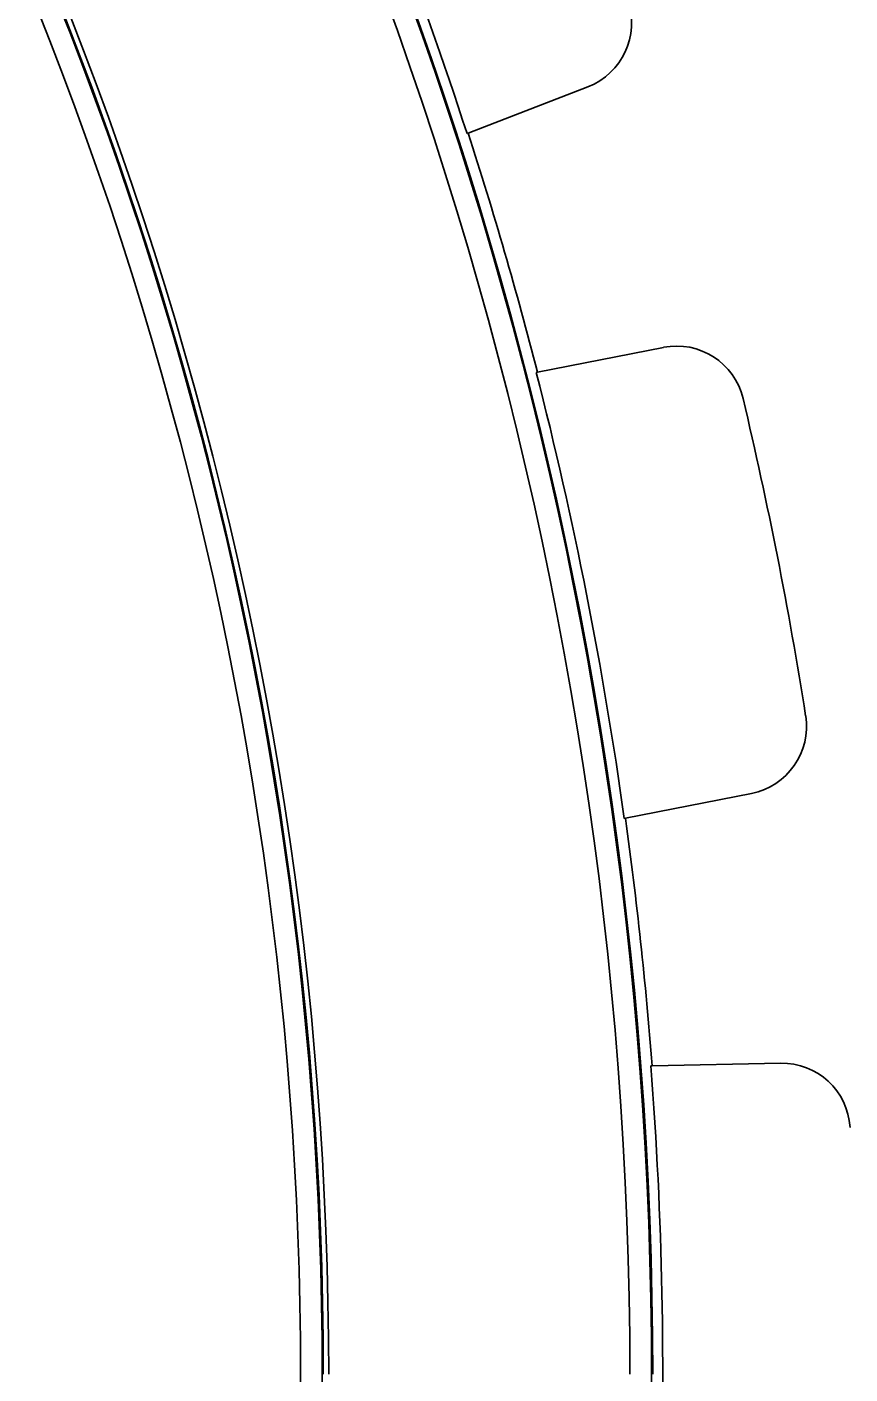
# Model space of a CAD drawing. Header units: millimetres. Extents: x 256 to 2096, y 1004 to 2403.
# Drawn here: x 898.7 to 934.9, y 1361.4 to 1420.6 of the extents above; entities that cross this region are included whole.
import ezdxf

# ---------------------------------------------------------------- set-up
doc = ezdxf.new("R2010")
doc.units = ezdxf.units.MM
doc.layers.add('1', color=7, linetype='Continuous', true_color=0xffffff)

msp = doc.modelspace()

# ---------------------------------------------------------------- linework, layer by layer
at = {"layer": '1', "color": 7, "linetype": 'Continuous', "lineweight": 35}
for p, q in [((918.122, 1415.96), (923.389, 1417.998)), ((918.073, 1415.941), (918.122, 1415.96)), ((926.709, 1406.537), (921.167, 1405.444)), ((921.167, 1405.444), (921.116, 1405.434)), ((925.036, 1385.822), (930.577, 1386.915)), ((924.984, 1385.812), (925.036, 1385.822)), ((926.209, 1374.938), (926.157, 1374.937)), ((931.856, 1375.051), (926.209, 1374.938))]:
    msp.add_line(p, q, dxfattribs=at)
for centre, radius, start, end in [((749.342, 1361.376), 176.844, 325.08661, 34.91339), ((749.342, 1361.376), 176.894, 0, 34.91339), ((749.342, 1361.376), 175.89, 0, 34.91339), ((749.342, 1361.376), 162.648, 0, 35.34424), ((749.342, 1361.376), 162.364, 324.70131, 35.29869), ((749.342, 1361.376), 162.413, 0, 35.29869), ((749.342, 1361.376), 161.41, 324.70131, 35.29869), ((749.342, 1361.376), 177.334, 17.92022, 24.38557), ((922.306, 1420.796), 3, 291.1529, 18.95935), ((749.342, 1361.376), 177.386, 14.38461, 17.92118), ((927.289, 1403.594), 3, 13.34644, 101.1529), ((749.342, 1361.376), 177.334, 7.92022, 14.38557), ((749.342, 1361.376), 185.886, 8.95935, 13.34644), ((929.997, 1389.858), 3, 281.1529, 8.95935), ((749.342, 1361.376), 177.386, 4.38461, 7.92118), ((749.342, 1361.376), 177.334, 357.92022, 4.38557), ((931.916, 1372.052), 3, 3.34644, 91.1529)]:
    msp.add_arc(centre, radius, start, end, dxfattribs=at)

doc.saveas('drawing.dxf')
